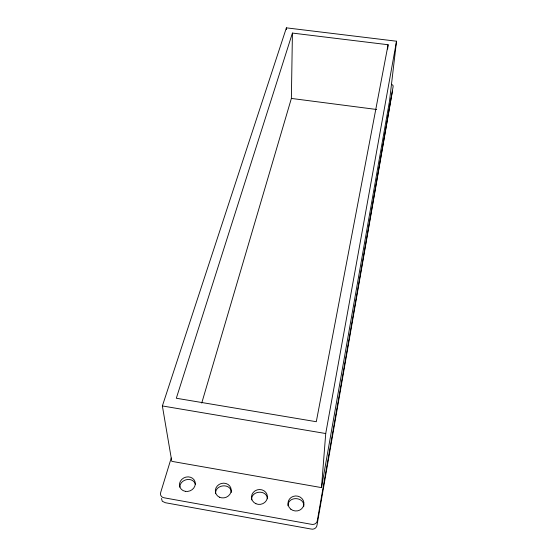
<?xml version="1.0" encoding="UTF-8"?>
<svg xmlns="http://www.w3.org/2000/svg" width="557" height="557" viewBox="0 0 557 557"><rect width="100%" height="100%" fill="white"/><g stroke="black" fill="none" stroke-linecap="round" stroke-linejoin="round"><path stroke-width="0.84" d="M286.382 29.584L286.395 27.85L396.521 41.218L389.538 100.873L321.493 487.605L171.793 461.349L162.372 405.949L286.395 27.85M201.731 403.073L291.374 98.429L292.425 33.072L388.097 44.734L387.63 49.03M161.467 498.473L162.296 501.286L165.408 502.734L310.89 528.997C313.737 529.881 316.891 527.966 317.058 524.903L392.413 91.167M303.739 506.598C304.958 496.593 287.83 495.695 287.983 505.77M321.493 487.605L325.727 433.534L396.521 41.218M251.604 499.935C250.977 490.452 266.88 489.234 267.437 498.828M215.58 493.516C215.169 484.228 230.953 482.801 231.392 492.416M179.862 487.145C179.758 479.083 192.813 476.221 195.368 484.2M388.097 44.734L316.292 421.719L176.318 398.248L292.425 33.072M171.236 458L160.806 492.061C159.539 494.748 161.544 497.763 164.461 497.861L311.196 524.262C314.057 525.147 317.246 523.232 317.413 520.147L393.131 86.572L392.95 85.318L391.515 84.295M291.374 98.429L376.65 109.492M162.372 405.949L325.727 433.534M185.37 491.351A8.035 7.192 -21.3 0 0 195.027 481.714A8.035 7.192 -21.3 0 0 181.749 479.431A8.035 7.192 -21.3 0 0 185.37 491.351M219.514 497.213A7.993 7.318 -16.6 0 0 231.197 489.951A7.993 7.318 -16.6 0 0 219.075 484.472A7.993 7.318 -16.6 0 0 219.514 497.213M255.893 503.709A7.972 7.436 -8.9 0 0 267.402 496.378A7.972 7.436 -8.9 0 0 255.071 490.849A7.972 7.436 -8.9 0 0 255.893 503.709M290.831 509.202A7.986 7.52 2.9 0 0 303.83 504.823A7.986 7.52 2.9 0 0 293.233 496.391A7.986 7.52 2.9 0 0 290.831 509.202"/></g></svg>
